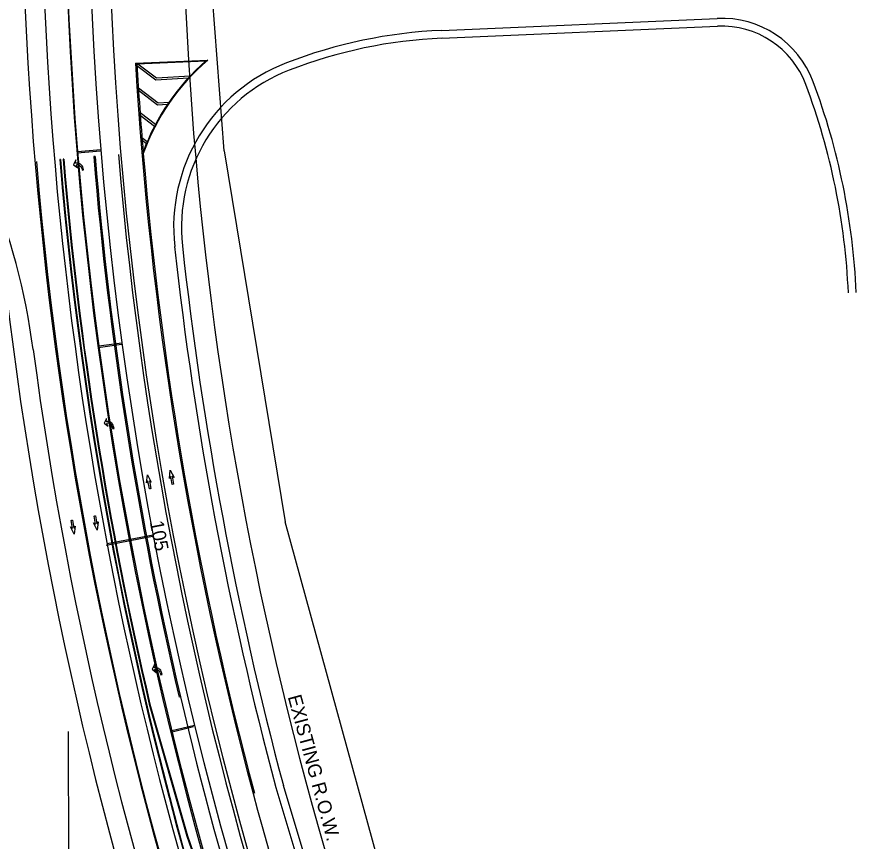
# Model space of a CAD drawing. Extents: x 264955 to 277281, y 268012 to 276549.
# Drawn here: x 270213.9 to 270642.4, y 270085.9 to 270506.9 of the extents above; entities that cross this region are included whole.
import ezdxf

# ---------------------------------------------------------------- set-up
doc = ezdxf.new("R2010")
doc.units = 0
for name, color, linetype in [('Alignment_EX_50 Centerline', 7, 'Continuous'), ('Alignment_EX_50 Notation', 7, 'Continuous'), ('Alignment_PR_50 Scale Centerline', 7, 'Continuous'), ('Design_PR_EOP', 7, 'Continuous'), ('Design_PR_PMK Dotted Line', 7, 'Continuous'), ('Design_PR_PMK Skip Dash Yellow', 7, 'Continuous'), ('Design_PR_PMK Symbols', 7, 'Continuous'), ('Design_PR_Roadway Notes', 7, 'Continuous'), ('Level 46', 7, 'Continuous'), ('Level 9', 7, 'Continuous'), ('ROW_EX ROW Line', 7, 'Continuous'), ('ROW_PR ROW Line', 7, 'Continuous'), ('Stage_Construction Traffic Control', 7, 'Continuous'), ('Topo_Curb and Gutter', 7, 'Continuous'), ('Topo_EOP', 7, 'Continuous')]:
    doc.layers.add(name, color=color, linetype=linetype)

msp = doc.modelspace()

# ---------------------------------------------------------------- linework, layer by layer
at = {"layer": 'Alignment_EX_50 Centerline'}
for p, q in [((270256.78, 270439.02), (270244.82, 270438.03)), ((270267.59, 270340.25), (270255.7, 270338.64)), ((270283.54, 270242.18), (270259.96, 270237.71)), ((270304.61, 270145.08), (270292.96, 270142.23))]:
    msp.add_line(p, q, dxfattribs=at)
msp.add_arc((272148.3, 270595.72), 1909.9, 180.16391, 212.52339, dxfattribs=at)
at = {"layer": 'Alignment_EX_50 Notation'}
msp.add_line((270240.06, 270141.88), (270240.47, 270036.25), dxfattribs=at)
at = {"layer": 'Alignment_PR_50 Scale Centerline'}
for p, q in [((270256.61, 270438.32), (270244.65, 270437.34)), ((270267.32, 270339.54), (270255.43, 270337.94)), ((270283.18, 270241.46), (270259.6, 270237)), ((270304.16, 270144.33), (270292.5, 270141.49))]:
    msp.add_line(p, q, dxfattribs=at)
msp.add_arc((272148.34, 270593.43), 1910.08, 180.10084, 212.24197, dxfattribs=at)
at = {"layer": 'Design_PR_EOP'}
for p, q in [((270430.63, 270499.97), (270571.48, 270506.09)), ((270346.11, 270113.34), (270426.57, 269845.82))]:
    msp.add_line(p, q, dxfattribs=at)
for centre, radius, start, end in [((270573.65, 270456.14), 50, 20.5493, 92.49), ((270441.68, 270250.21), 250, 92.49, 111.1441), ((270383.96, 270399.44), 90, 111.1441, 186.3066), ((270292.74, 270350.84), 350, 2.49, 20.5493), ((269875.33, 270290.73), 350, 7.5856, 22.2555), ((272148.34, 270593.43), 1865.08, 186.2759, 194.91633), ((272148.34, 270593.43), 1943.08, 187.58559, 212.24223)]:
    msp.add_arc(centre, radius, start, end, dxfattribs=at)
at = {"layer": 'Design_PR_PMK Dotted Line'}
for radius, start, end in [(1901.08, 193.19145, 201.58873), (1877.08, 194.91633, 203.47096)]:
    msp.add_arc((272148.34, 270593.43), radius, start, end, dxfattribs=at)
at = {"layer": 'Design_PR_PMK Skip Dash Yellow'}
for radius in [1889.08, 1931.08]:
    msp.add_arc((272148.34, 270593.43), radius, 184.76278, 212.24223, dxfattribs=at)
at = {"layer": 'Design_PR_PMK Symbols'}
for p, q in [((270236.22, 270434.11), (270235.89, 270434.09)), ((270237.88, 270434.25), (270237.55, 270434.23)), ((270247.02, 270429.53), (270247.25, 270428.54)), ((270262.61, 270297.58), (270262.83, 270296.59)), ((270287.13, 270171.88), (270287.36, 270170.89)), ((270297.43, 270159.59), (270296.78, 270159.44)), ((270281.53, 270155.85), (270300.68, 270088.52)), ((270281.85, 270155.94), (270301, 270088.61)), ((270300.68, 270088.5), (270324.19, 270022.49)), ((270301, 270088.61), (270324.51, 270022.6))]:
    msp.add_line(p, q, dxfattribs=at)
for points in [[(270243.93, 270432.13), (270244.05, 270433.78), (270242.86, 270431.39), (270244.98, 270429.76), (270244.15, 270431.19)], [(270247.25, 270428.54), (270247.96, 270428.7), (270247.73, 270429.69)], [(270259.51, 270300.18), (270259.63, 270301.83), (270258.44, 270299.44), (270260.56, 270297.81), (270259.73, 270299.24)], [(270262.83, 270296.59), (270263.54, 270296.75), (270263.32, 270297.74)], [(270284.04, 270174.48), (270284.16, 270176.13), (270282.97, 270173.74), (270285.09, 270172.11), (270284.26, 270173.54)], [(270287.36, 270170.89), (270288.07, 270171.05), (270287.84, 270172.04)]]:
    msp.add_lwpolyline(points, dxfattribs=at)
for centre, radius, start, end in [((272148.34, 270593.43), 1919.08, 184.76278, 212.24223), ((272148.34, 270593.43), 1918.75, 184.76278, 212.24223), ((272148.34, 270593.43), 1917.41, 184.76278, 193.19145), ((272148.34, 270593.43), 1917.08, 184.76278, 193.19145), ((270244.64, 270429.06), 3.15, 11.569, 103.0001), ((270244.79, 270428.97), 2.31, 14.0487, 105.9658), ((270260.23, 270297.11), 3.15, 11.569, 103.0001), ((270260.37, 270297.02), 2.31, 14.0487, 105.9658), ((270284.75, 270171.41), 3.15, 11.569, 103.0001), ((270284.9, 270171.32), 2.31, 14.0487, 105.9658)]:
    msp.add_arc(centre, radius, start, end, dxfattribs=at)
at = {"layer": 'Level 46'}
for p, q in [((270430.8, 270495.97), (270571.66, 270502.1)), ((270349.94, 270114.49), (270413.35, 269903.65))]:
    msp.add_line(p, q, dxfattribs=at)
for centre, radius, start, end in [((270573.65, 270456.14), 46, 20.5493, 92.49), ((270441.68, 270250.21), 246, 92.49, 111.1441), ((270383.96, 270399.44), 86, 111.1441, 186.3066), ((270292.74, 270350.84), 346, 2.49, 20.5493), ((272148.34, 270593.43), 1953.08, 185.84856, 212.24223), ((272148.34, 270593.43), 1861.08, 186.27583, 194.91633)]:
    msp.add_arc(centre, radius, start, end, dxfattribs=at)
at = {"layer": 'Level 9'}
for p, q in [((270274.5, 270483.17), (270311.42, 270484.77)), ((270275.19, 270482.86), (270310.47, 270484.4)), ((270275.24, 270481.98), (270284.86, 270474.65)), ((270275.7, 270482.89), (270285.17, 270475.67)), ((270284.86, 270474.65), (270301.49, 270475.7)), ((270285.17, 270475.67), (270302.48, 270476.77)), ((270275.95, 270470.7), (270286.01, 270463.03)), ((270276.04, 270469.37), (270285.7, 270462)), ((270285.7, 270462), (270290.89, 270462.33)), ((270286.01, 270463.03), (270291.6, 270463.38)), ((270276.82, 270458.03), (270284.7, 270452.03)), ((270276.92, 270456.7), (270284.23, 270451.13)), ((270277.79, 270445.3), (270280.51, 270443.22)), ((270277.89, 270443.96), (270280.11, 270442.27)), ((270253.83, 270435.58), (270253.16, 270435.53))]:
    msp.add_line(p, q, dxfattribs=at)
for points in [[(270293.6, 270268.2), (270293.24, 270268.14), (270292.49, 270272.19), (270291.81, 270271.2), (270292.27, 270275.36)], [(270292.27, 270275.36), (270294.2, 270271.65), (270293.21, 270272.33), (270293.96, 270268.27), (270293.6, 270268.2)], [(270281.97, 270265.9), (270281.61, 270265.83), (270280.86, 270269.89), (270280.18, 270268.9), (270280.64, 270273.06)], [(270280.64, 270273.06), (270282.57, 270269.34), (270281.58, 270270.02), (270282.33, 270265.96), (270281.97, 270265.9)], [(270254.86, 270244.8), (270253.02, 270248.56), (270253.99, 270247.86), (270253.33, 270251.93), (270253.69, 270251.99)], [(270253.69, 270251.99), (270254.05, 270252.05), (270254.71, 270247.98), (270255.41, 270248.95), (270254.86, 270244.8)], [(270243.21, 270242.65), (270241.36, 270246.4), (270242.34, 270245.7), (270241.67, 270249.77), (270242.03, 270249.83)], [(270242.03, 270249.83), (270242.39, 270249.89), (270243.06, 270245.82), (270243.76, 270246.79), (270243.21, 270242.65)]]:
    msp.add_lwpolyline(points, dxfattribs=at)
for centre, radius, start, end in [((270383.96, 270399.44), 112.33, 130.8597, 160.0159), ((270383.96, 270399.44), 112, 130.3669, 160.3883), ((272148.34, 270593.43), 1877.08, 183.36754, 194.91633), ((272148.34, 270593.43), 1876.41, 183.37803, 184.75663), ((272148.34, 270593.43), 1876.41, 184.78111, 194.91633), ((272148.34, 270593.43), 1901.75, 184.76278, 193.19145), ((272148.34, 270593.43), 1901.08, 184.76278, 193.19145)]:
    msp.add_arc(centre, radius, start, end, dxfattribs=at)
at = {"layer": 'ROW_EX ROW Line'}
msp.add_arc((272148.25, 270595.95), 1850.06, 179.57424, 204.30641, dxfattribs=at)
at = {"layer": 'ROW_PR ROW Line'}
for p, q in [((270319.82, 270438.41), (270308.27, 270590.19)), ((270243.89, 270447.03), (270243.89, 270447.03)), ((270319.82, 270438.41), (270350.95, 270249.09)), ((270245.1, 270432.08), (270245.1, 270432.08)), ((270269.08, 270251.73), (270269.08, 270251.73)), ((270401.57, 270064.57), (270350.95, 270249.09)), ((270272.38, 270234.04), (270272.38, 270234.04)), ((270297.96, 270119.67), (270297.96, 270119.67))]:
    msp.add_line(p, q, dxfattribs=at)
at = {"layer": 'Stage_Construction Traffic Control'}
msp.add_line((270287.93, 270160.67), (270287.93, 270160.67), dxfattribs=at)
at = {"layer": 'Topo_Curb and Gutter'}
for radius, start, end in [(1932.01, 180.17025, 205.49855), (1888.01, 180.16974, 212.5323)]:
    msp.add_arc((272148.3, 270595.93), radius, start, end, dxfattribs=at)
at = {"layer": 'Topo_EOP'}
for radius, start, end in [(1922.01, 180.17025, 205.49855), (1898.01, 180.16974, 212.53069)]:
    msp.add_arc((272148.3, 270595.93), radius, start, end, dxfattribs=at)

# ---------------------------------------------------------------- texts
at = {"layer": 'Alignment_PR_50 Scale Centerline'}
msp.add_text('105', height=7, rotation=280.741, dxfattribs=at).set_placement((270281.76, 270248.98))
at = {"layer": 'Design_PR_Roadway Notes'}
msp.add_text('EXISTING R.O.W.', height=7, rotation=285.2253, dxfattribs=at).set_placement((270352.17, 270159.67))

doc.saveas('drawing.dxf')
